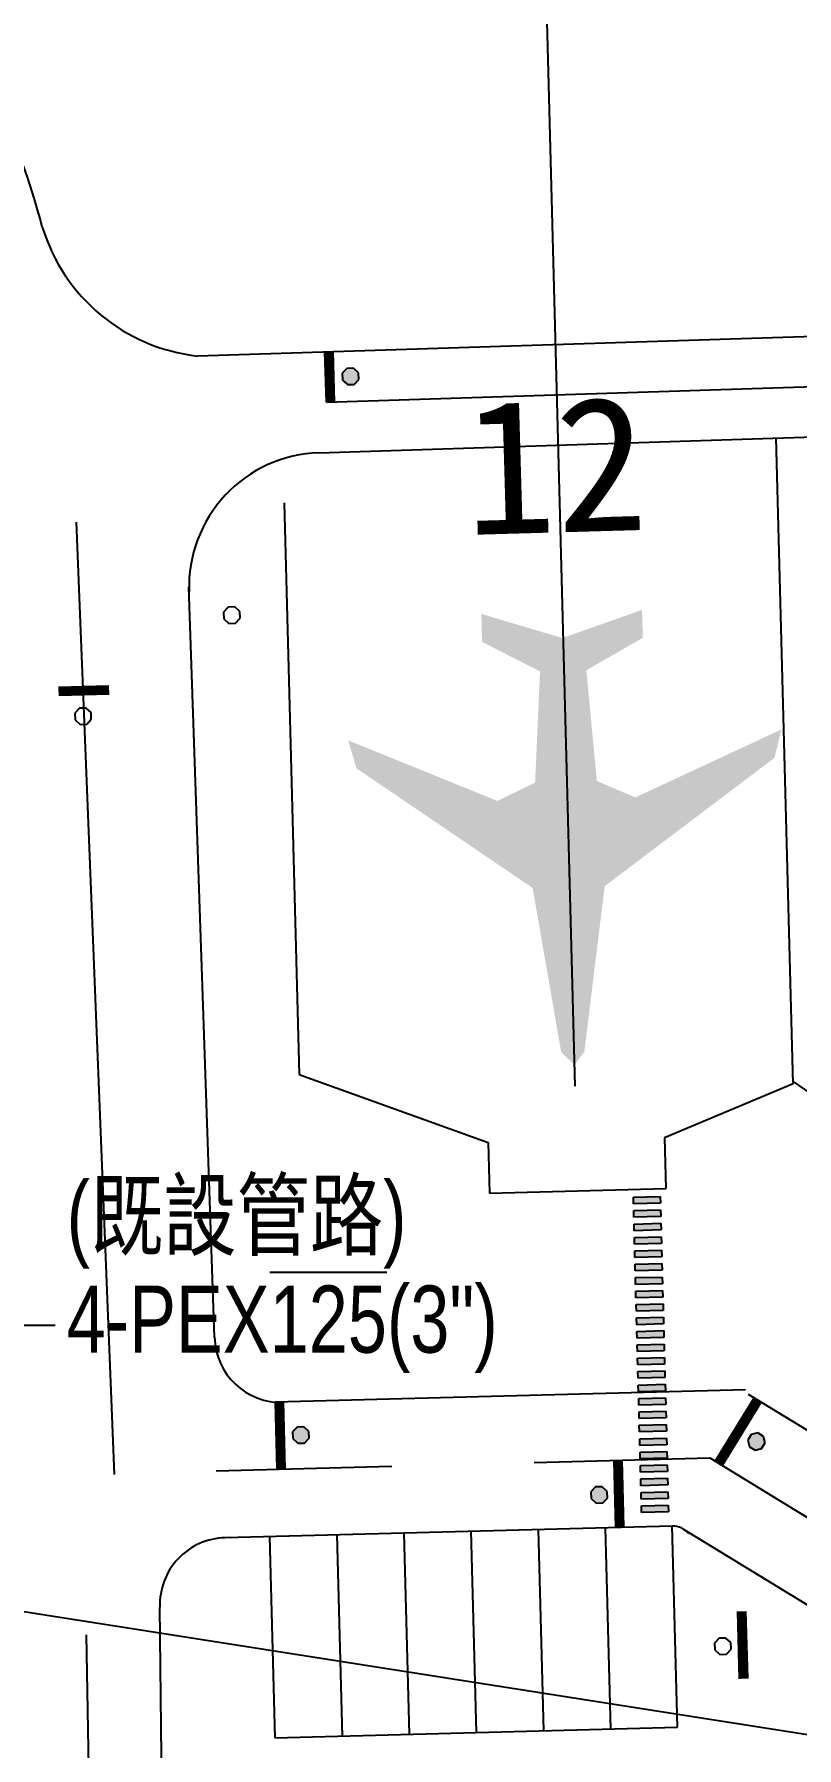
# Model space of a CAD drawing. Header units: millimetres. Extents: x 1358 to 1865, y 706 to 1003.
# Drawn here: x 1596.71 to 1610.58, y 809.55 to 840.71 of the extents above; entities that cross this region are included whole.
import ezdxf

# ---------------------------------------------------------------- set-up
doc = ezdxf.new("R2010")
doc.units = ezdxf.units.MM
doc.layers.add('建築', color=7, linetype='Continuous')
doc.layers.add('文字', color=6, linetype='Continuous')
doc.styles.add('新細明體', font='')
doc.styles.add('細明體', font='')
doc.styles.get('新細明體').set_extended_font_data('新細明體')
doc.styles.get('細明體').set_extended_font_data('細明體')

msp = doc.modelspace()

# ---------------------------------------------------------------- hatches: boundary and pattern name
at = {"layer": '建築', "ltscale": 1000}
h = msp.add_hatch(color=256, dxfattribs=at)
h.dxf.hatch_style = 1
h.paths.add_polyline_path([(1750.255, 847.549), (1750.111, 847.475), (1749.975, 847.529), (1749.905, 847.664), (1749.957, 847.808), (1750.101, 847.87), (1750.238, 847.82), (1750.296, 847.687)])
h.paths.add_polyline_path([(1757.338, 850.493), (1757.494, 850.535), (1757.616, 850.453), (1757.655, 850.306), (1757.574, 850.176), (1757.42, 850.147), (1757.297, 850.225), (1757.268, 850.367)])
h.paths.add_polyline_path([(1724.914, 841.813), (1724.883, 841.931), (1724.778, 841.994), (1724.66, 841.964), (1724.598, 841.859), (1724.628, 841.74), (1724.733, 841.678), (1724.851, 841.708)])
h.paths.add_polyline_path([(1717.311, 838.966), (1717.341, 838.848), (1717.447, 838.786), (1717.565, 838.817), (1717.627, 838.922), (1717.596, 839.04), (1717.491, 839.102), (1717.372, 839.071)])
h.paths.add_polyline_path([(1722.594, 836.721), (1722.712, 836.752), (1722.773, 836.858), (1722.741, 836.976), (1722.636, 837.037), (1722.518, 837.006), (1722.457, 836.9), (1722.488, 836.782)])
h.paths.add_polyline_path([(1725.783, 820.388), (1725.665, 820.357), (1725.603, 820.251), (1725.635, 820.133), (1725.741, 820.072), (1725.858, 820.104), (1725.92, 820.209), (1725.888, 820.327)])
h.paths.add_polyline_path([(1729.495, 813.778), (1729.61, 813.818), (1729.663, 813.928), (1729.622, 814.043), (1729.512, 814.096), (1729.397, 814.056), (1729.344, 813.946), (1729.385, 813.83)])
h.paths.add_polyline_path([(1722.139, 811.329), (1722.261, 811.327), (1722.349, 811.412), (1722.351, 811.534), (1722.266, 811.621), (1722.144, 811.623), (1722.056, 811.538), (1722.054, 811.416)])
h.paths.add_polyline_path([(1718.507, 814.332), (1718.51, 814.21), (1718.598, 814.126), (1718.72, 814.129), (1718.804, 814.217), (1718.801, 814.339), (1718.713, 814.423), (1718.591, 814.42)])
h.paths.add_polyline_path([(1624.346, 812.966), (1624.343, 813.088), (1624.254, 813.172), (1624.132, 813.169), (1624.048, 813.08), (1624.052, 812.958), (1624.14, 812.874), (1624.262, 812.877)])
h.paths.add_polyline_path([(1620.041, 811.742), (1620.045, 811.62), (1620.133, 811.536), (1620.255, 811.539), (1620.339, 811.628), (1620.336, 811.75), (1620.247, 811.834), (1620.125, 811.831)])
h.paths.add_polyline_path([(1616.005, 811.636), (1616.008, 811.514), (1616.097, 811.43), (1616.219, 811.433), (1616.303, 811.521), (1616.3, 811.643), (1616.211, 811.727), (1616.089, 811.724)])
h.paths.add_polyline_path([(1609.937, 814.99), (1610.001, 815.094), (1609.972, 815.213), (1609.868, 815.277), (1609.749, 815.248), (1609.686, 815.144), (1609.714, 815.025), (1609.818, 814.962)])
h.paths.add_polyline_path([(1606.834, 814.203), (1606.837, 814.081), (1606.926, 813.997), (1607.048, 814.001), (1607.132, 814.089), (1607.129, 814.211), (1607.04, 814.295), (1606.918, 814.292)])
h.paths.add_polyline_path([(1601.707, 815.179), (1601.704, 815.301), (1601.615, 815.385), (1601.493, 815.382), (1601.409, 815.293), (1601.412, 815.171), (1601.501, 815.087), (1601.623, 815.091)])
h.paths.add_polyline_path([(1602.61, 834.434), (1602.607, 834.556), (1602.518, 834.64), (1602.396, 834.637), (1602.312, 834.548), (1602.315, 834.426), (1602.404, 834.342), (1602.526, 834.346)])
for points in [[(1606.535, 821.967), (1606.292, 822.201), (1605.773, 825.187), (1602.569, 827.363), (1602.42, 827.871), (1605.134, 826.77), (1605.818, 827.103), (1605.907, 829.126), (1604.852, 829.664), (1604.84, 830.171), (1606.314, 829.733), (1607.763, 830.245), (1607.776, 829.737), (1606.75, 829.147), (1606.941, 827.132), (1607.64, 826.834), (1610.296, 828.07), (1610.172, 827.555), (1607.083, 825.22), (1606.714, 822.211)], [(1607.604, 819.563), (1607.608, 819.441), (1608.096, 819.454), (1608.092, 819.576)], [(1607.611, 819.319), (1607.614, 819.197), (1608.102, 819.21), (1608.099, 819.332)], [(1607.617, 819.075), (1607.62, 818.953), (1608.108, 818.966), (1608.105, 819.088)], [(1607.624, 818.831), (1607.627, 818.709), (1608.115, 818.722), (1608.112, 818.844)], [(1607.63, 818.587), (1607.633, 818.465), (1608.121, 818.477), (1608.118, 818.599)], [(1607.636, 818.343), (1607.64, 818.221), (1608.128, 818.233), (1608.125, 818.355)], [(1607.643, 818.099), (1607.646, 817.976), (1608.134, 817.989), (1608.131, 818.111)], [(1607.649, 817.854), (1607.652, 817.732), (1608.141, 817.745), (1608.137, 817.867)], [(1607.656, 817.61), (1607.659, 817.488), (1608.147, 817.501), (1608.144, 817.623)], [(1607.662, 817.366), (1607.665, 817.244), (1608.153, 817.257), (1608.15, 817.379)], [(1607.669, 817.122), (1607.672, 817), (1608.16, 817.013), (1608.157, 817.135)], [(1607.675, 816.878), (1607.678, 816.756), (1608.166, 816.769), (1608.163, 816.891)], [(1607.681, 816.634), (1607.685, 816.512), (1608.173, 816.525), (1608.169, 816.647)], [(1607.688, 816.39), (1607.691, 816.268), (1608.179, 816.281), (1608.176, 816.403)], [(1607.694, 816.146), (1607.697, 816.024), (1608.186, 816.037), (1608.182, 816.159)], [(1607.701, 815.902), (1607.704, 815.78), (1608.192, 815.793), (1608.189, 815.915)], [(1607.707, 815.658), (1607.71, 815.536), (1608.198, 815.549), (1608.195, 815.671)], [(1607.713, 815.414), (1607.717, 815.292), (1608.205, 815.305), (1608.202, 815.427)], [(1607.72, 815.17), (1607.723, 815.048), (1608.211, 815.06), (1608.208, 815.182)], [(1607.726, 814.926), (1607.729, 814.804), (1608.218, 814.816), (1608.214, 814.938)], [(1607.733, 814.682), (1607.736, 814.559), (1608.224, 814.572), (1608.221, 814.694)], [(1607.739, 814.437), (1607.742, 814.315), (1608.23, 814.328), (1608.227, 814.45)], [(1607.746, 814.193), (1607.749, 814.071), (1608.237, 814.084), (1608.234, 814.206)], [(1607.752, 813.949), (1607.755, 813.827), (1608.243, 813.84), (1608.24, 813.962)]]:
    msp.add_hatch(color=256, dxfattribs=at).paths.add_polyline_path(points)

# ---------------------------------------------------------------- linework, layer by layer
at = {"color": 5, "linetype": 'ByBlock'}
msp.add_line((1658.266, 802.321, 4.914), (1543.82, 820.303), dxfattribs=at)
at = {"layer": '建築', "ltscale": 1000}
for p, q in [((1605.978, 843.002, -0.309), (1606.541, 821.584, -0.309)), ((1599.678, 834.863, -0.309), (1646.152, 836.358, -0.309)), ((1602.022, 834.022, -0.309), (1601.993, 834.937, -0.309)), ((1602.007, 834.938, -0.309), (1602.032, 834.022, -0.309)), ((1602.02, 834.938, -0.309), (1602.044, 834.022, -0.309)), ((1602.032, 834.939, -0.309), (1602.056, 834.023, -0.309)), ((1602.044, 834.939, -0.309), (1602.068, 834.023, -0.309)), ((1602.056, 834.939, -0.309), (1602.081, 834.024, -0.309)), ((1602.068, 834.94, -0.309), (1602.093, 834.024, -0.309)), ((1602.081, 834.94, -0.309), (1602.105, 834.025, -0.309)), ((1602.093, 834.94, -0.309), (1602.117, 834.025, -0.309)), ((1602.105, 834.941, -0.309), (1602.129, 834.026, -0.309)), ((1602.117, 834.941, -0.309), (1602.142, 834.026, -0.309)), ((1602.129, 834.942, -0.309), (1602.154, 834.027, -0.309)), ((1602.142, 834.942, -0.309), (1602.166, 834.027, -0.309)), ((1602.142, 834.942, -0.309), (1602.166, 834.027, -0.309)), ((1602.022, 834.022, -0.309), (1627.465, 834.841, -0.309)), ((1602.396, 834.637, -0.309), (1602.312, 834.548, -0.309)), ((1602.396, 834.637, -0.309), (1602.312, 834.548, -0.309)), ((1602.518, 834.64, -0.309), (1602.396, 834.637, -0.309)), ((1602.518, 834.64, -0.309), (1602.396, 834.637, -0.309)), ((1602.607, 834.556, -0.309), (1602.518, 834.64, -0.309)), ((1602.607, 834.556, -0.309), (1602.518, 834.64, -0.309)), ((1602.312, 834.548, -0.309), (1602.315, 834.426, -0.309)), ((1602.312, 834.548, -0.309), (1602.315, 834.426, -0.309)), ((1602.315, 834.426, -0.309), (1602.404, 834.342, -0.309)), ((1602.315, 834.426, -0.309), (1602.404, 834.342, -0.309)), ((1602.404, 834.342, -0.309), (1602.526, 834.346, -0.309)), ((1602.404, 834.342, -0.309), (1602.526, 834.346, -0.309)), ((1602.526, 834.346, -0.309), (1602.61, 834.434, -0.309)), ((1602.526, 834.346, -0.309), (1602.61, 834.434, -0.309)), ((1602.61, 834.434, -0.309), (1602.607, 834.556, -0.309)), ((1602.61, 834.434, -0.309), (1602.607, 834.556, -0.309)), ((1601.887, 833.102, -0.309), (1634.772, 834.159, -0.309)), ((1610.198, 833.369, -0.309), (1610.507, 821.624, -0.309)), ((1601.255, 832.195, -0.309), (1601.529, 821.792, -0.309)), ((1598.172, 814.519, 0.324), (1597.479, 831.841, -0.309)), ((1599.987, 817.015, -0.309), (1599.524, 830.662, -0.309)), ((1600.237, 830.294, -0.309), (1600.154, 830.205, -0.309)), ((1600.237, 830.294, -0.309), (1600.154, 830.205, -0.309)), ((1600.359, 830.298, -0.309), (1600.237, 830.294, -0.309)), ((1600.359, 830.298, -0.309), (1600.237, 830.294, -0.309)), ((1600.449, 830.215, -0.309), (1600.359, 830.298, -0.309)), ((1600.449, 830.215, -0.309), (1600.359, 830.298, -0.309)), ((1600.154, 830.205, -0.309), (1600.158, 830.083, -0.309)), ((1600.154, 830.205, -0.309), (1600.158, 830.083, -0.309)), ((1600.158, 830.083, -0.309), (1600.248, 829.999, -0.309)), ((1600.158, 830.083, -0.309), (1600.248, 829.999, -0.309)), ((1600.248, 829.999, -0.309), (1600.37, 830.003, -0.309)), ((1600.248, 829.999, -0.309), (1600.37, 830.003, -0.309)), ((1600.37, 830.003, -0.309), (1600.453, 830.093, -0.309)), ((1600.37, 830.003, -0.309), (1600.453, 830.093, -0.309)), ((1600.453, 830.093, -0.309), (1600.449, 830.215, -0.309)), ((1600.453, 830.093, -0.309), (1600.449, 830.215, -0.309)), ((1598.067, 828.858, -0.309), (1597.152, 828.831, -0.309)), ((1598.067, 828.846, -0.309), (1597.152, 828.819, -0.309)), ((1598.067, 828.834, -0.309), (1597.152, 828.807, -0.309)), ((1598.068, 828.822, -0.309), (1597.153, 828.795, -0.309)), ((1598.068, 828.809, -0.309), (1597.153, 828.782, -0.309)), ((1598.069, 828.797, -0.309), (1597.153, 828.77, -0.309)), ((1598.069, 828.785, -0.309), (1597.154, 828.758, -0.309)), ((1598.069, 828.773, -0.309), (1597.154, 828.746, -0.309)), ((1598.07, 828.761, -0.309), (1597.154, 828.734, -0.309)), ((1598.07, 828.748, -0.309), (1597.155, 828.721, -0.309)), ((1598.07, 828.736, -0.309), (1597.155, 828.709, -0.309)), ((1598.071, 828.724, -0.309), (1597.156, 828.697, -0.309)), ((1598.071, 828.712, -0.309), (1597.156, 828.685, -0.309)), ((1597.533, 828.457, -0.309), (1597.45, 828.368, -0.309)), ((1597.655, 828.46, -0.309), (1597.533, 828.457, -0.309)), ((1597.744, 828.377, -0.309), (1597.655, 828.46, -0.309)), ((1597.45, 828.368, -0.309), (1597.453, 828.246, -0.309)), ((1597.453, 828.246, -0.309), (1597.542, 828.162, -0.309)), ((1597.542, 828.162, -0.309), (1597.664, 828.166, -0.309)), ((1597.664, 828.166, -0.309), (1597.748, 828.255, -0.309)), ((1597.748, 828.255, -0.309), (1597.744, 828.377, -0.309)), ((1601.527, 821.792, -0.309), (1604.966, 820.56, -0.309)), ((1610.509, 821.624, -0.309), (1608.169, 820.644, -0.309)), ((1613.806, 819.406, -0.309), (1610.506, 821.674, -0.309)), ((1608.169, 820.644, -0.309), (1608.193, 819.721, -0.309)), ((1604.966, 820.56, -0.309), (1604.99, 819.637, -0.309)), ((1604.99, 819.637, -0.309), (1608.193, 819.721, -0.309)), ((1607.604, 819.563, -0.309), (1608.092, 819.576, -0.309)), ((1607.608, 819.441, -0.309), (1607.604, 819.563, -0.309)), ((1608.096, 819.454, -0.309), (1607.608, 819.441, -0.309)), ((1608.092, 819.576, -0.309), (1608.096, 819.454, -0.309)), ((1607.611, 819.319, -0.309), (1608.099, 819.332, -0.309)), ((1607.614, 819.197, -0.309), (1607.611, 819.319, -0.309)), ((1608.102, 819.21, -0.309), (1607.614, 819.197, -0.309)), ((1607.617, 819.075, -0.309), (1608.105, 819.088, -0.309)), ((1607.62, 818.953, -0.309), (1607.617, 819.075, -0.309)), ((1608.099, 819.332, -0.309), (1608.102, 819.21, -0.309)), ((1608.105, 819.088, -0.309), (1608.108, 818.966, -0.309)), ((1608.108, 818.966, -0.309), (1607.62, 818.953, -0.309)), ((1607.624, 818.831, -0.309), (1608.112, 818.844, -0.309)), ((1607.627, 818.709, -0.309), (1607.624, 818.831, -0.309)), ((1608.115, 818.722, -0.309), (1607.627, 818.709, -0.309)), ((1608.112, 818.844, -0.309), (1608.115, 818.722, -0.309)), ((1607.63, 818.587, -0.309), (1608.118, 818.599, -0.309)), ((1607.633, 818.465, -0.309), (1607.63, 818.587, -0.309)), ((1608.121, 818.477, -0.309), (1607.633, 818.465, -0.309)), ((1608.118, 818.599, -0.309), (1608.121, 818.477, -0.309)), ((1607.636, 818.343, -0.309), (1608.125, 818.355, -0.309)), ((1607.64, 818.221, -0.309), (1607.636, 818.343, -0.309)), ((1608.128, 818.233, -0.309), (1607.64, 818.221, -0.309)), ((1607.643, 818.099, -0.309), (1608.131, 818.111, -0.309)), ((1607.646, 817.976, -0.309), (1607.643, 818.099, -0.309)), ((1608.125, 818.355, -0.309), (1608.128, 818.233, -0.309)), ((1608.131, 818.111, -0.309), (1608.134, 817.989, -0.309)), ((1608.134, 817.989, -0.309), (1607.646, 817.976, -0.309)), ((1607.649, 817.854, -0.309), (1608.137, 817.867, -0.309)), ((1607.652, 817.732, -0.309), (1607.649, 817.854, -0.309)), ((1608.137, 817.867, -0.309), (1608.141, 817.745, -0.309)), ((1608.141, 817.745, -0.309), (1607.652, 817.732, -0.309)), ((1607.656, 817.61, -0.309), (1608.144, 817.623, -0.309)), ((1607.659, 817.488, -0.309), (1607.656, 817.61, -0.309)), ((1608.147, 817.501, -0.309), (1607.659, 817.488, -0.309)), ((1608.144, 817.623, -0.309), (1608.147, 817.501, -0.309)), ((1607.662, 817.366, -0.309), (1608.15, 817.379, -0.309)), ((1607.665, 817.244, -0.309), (1607.662, 817.366, -0.309)), ((1608.153, 817.257, -0.309), (1607.665, 817.244, -0.309)), ((1608.15, 817.379, -0.309), (1608.153, 817.257, -0.309)), ((1607.669, 817.122, -0.309), (1608.157, 817.135, -0.309)), ((1607.672, 817, -0.309), (1607.669, 817.122, -0.309)), ((1608.16, 817.013, -0.309), (1607.672, 817, -0.309)), ((1607.675, 816.878, -0.309), (1608.163, 816.891, -0.309)), ((1607.678, 816.756, -0.309), (1607.675, 816.878, -0.309)), ((1608.157, 817.135, -0.309), (1608.16, 817.013, -0.309)), ((1608.163, 816.891, -0.309), (1608.166, 816.769, -0.309)), ((1608.166, 816.769, -0.309), (1607.678, 816.756, -0.309)), ((1607.681, 816.634, -0.309), (1608.169, 816.647, -0.309)), ((1607.685, 816.512, -0.309), (1607.681, 816.634, -0.309)), ((1608.169, 816.647, -0.309), (1608.173, 816.525, -0.309)), ((1608.173, 816.525, -0.309), (1607.685, 816.512, -0.309)), ((1607.688, 816.39, -0.309), (1608.176, 816.403, -0.309)), ((1607.691, 816.268, -0.309), (1607.688, 816.39, -0.309)), ((1608.179, 816.281, -0.309), (1607.691, 816.268, -0.309)), ((1608.176, 816.403, -0.309), (1608.179, 816.281, -0.309)), ((1609.646, 816.059, -0.309), (1601.088, 815.834, -0.309)), ((1607.694, 816.146, -0.309), (1608.182, 816.159, -0.309)), ((1607.697, 816.024, -0.309), (1607.694, 816.146, -0.309)), ((1608.186, 816.037, -0.309), (1607.697, 816.024, -0.309)), ((1607.701, 815.902, -0.309), (1608.189, 815.915, -0.309)), ((1608.182, 816.159, -0.309), (1608.186, 816.037, -0.309)), ((1608.189, 815.915, -0.309), (1608.192, 815.793, -0.309)), ((1609.801, 815.914, -0.309), (1609.094, 814.76, -0.309)), ((1609.801, 815.914, -0.309), (1609.094, 814.76, -0.309)), ((1609.801, 815.914, -0.309), (1609.094, 814.76, -0.309)), ((1609.801, 815.914, -0.309), (1609.094, 814.759, -0.309)), ((1609.694, 815.98, -0.309), (1613.966, 813.364, -0.309)), ((1601.088, 815.834, -0.309), (1601.12, 814.614, -0.309)), ((1601.088, 815.834, -0.309), (1601.12, 814.614, -0.309)), ((1601.1, 815.835, -0.309), (1601.133, 814.614, -0.309)), ((1601.112, 815.835, -0.309), (1601.145, 814.615, -0.309)), ((1601.125, 815.835, -0.309), (1601.157, 814.615, -0.309)), ((1601.137, 815.836, -0.309), (1601.169, 814.615, -0.309)), ((1601.149, 815.836, -0.309), (1601.181, 814.616, -0.309)), ((1601.161, 815.836, -0.309), (1601.194, 814.616, -0.309)), ((1601.173, 815.837, -0.309), (1601.206, 814.616, -0.309)), ((1601.186, 815.837, -0.309), (1601.218, 814.617, -0.309)), ((1601.198, 815.837, -0.309), (1601.23, 814.617, -0.309)), ((1601.21, 815.838, -0.309), (1601.242, 814.617, -0.309)), ((1601.222, 815.838, -0.309), (1601.255, 814.618, -0.309)), ((1601.234, 815.838, -0.309), (1601.267, 814.618, -0.309)), ((1601.234, 815.838, -0.309), (1601.267, 814.618, -0.309)), ((1607.704, 815.78, -0.309), (1607.701, 815.902, -0.309)), ((1608.192, 815.793, -0.309), (1607.704, 815.78, -0.309)), ((1607.707, 815.658, -0.309), (1608.195, 815.671, -0.309)), ((1607.71, 815.536, -0.309), (1607.707, 815.658, -0.309)), ((1608.195, 815.671, -0.309), (1608.198, 815.549, -0.309)), ((1609.812, 815.908, -0.309), (1609.105, 814.753, -0.309)), ((1609.822, 815.901, -0.309), (1609.115, 814.747, -0.309)), ((1609.832, 815.895, -0.309), (1609.126, 814.74, -0.309)), ((1609.843, 815.889, -0.309), (1609.136, 814.734, -0.309)), ((1609.853, 815.882, -0.309), (1609.146, 814.728, -0.309)), ((1609.864, 815.876, -0.309), (1609.157, 814.721, -0.309)), ((1609.874, 815.869, -0.309), (1609.167, 814.715, -0.309)), ((1609.884, 815.863, -0.309), (1609.178, 814.708, -0.309)), ((1609.895, 815.857, -0.309), (1609.188, 814.702, -0.309)), ((1609.905, 815.85, -0.309), (1609.199, 814.696, -0.309)), ((1609.916, 815.844, -0.309), (1609.209, 814.689, -0.309)), ((1609.926, 815.838, -0.309), (1609.219, 814.683, -0.309)), ((1609.926, 815.838, -0.309), (1609.289, 814.796, -0.309)), ((1601.493, 815.382, -0.309), (1601.409, 815.293, -0.309)), ((1601.493, 815.382, -0.309), (1601.409, 815.293, -0.309)), ((1601.409, 815.293, -0.309), (1601.412, 815.171, -0.309)), ((1601.409, 815.293, -0.309), (1601.412, 815.171, -0.309)), ((1601.615, 815.385, -0.309), (1601.493, 815.382, -0.309)), ((1601.615, 815.385, -0.309), (1601.493, 815.382, -0.309)), ((1601.704, 815.301, -0.309), (1601.615, 815.385, -0.309)), ((1601.704, 815.301, -0.309), (1601.615, 815.385, -0.309)), ((1601.707, 815.179, -0.309), (1601.704, 815.301, -0.309)), ((1601.707, 815.179, -0.309), (1601.704, 815.301, -0.309)), ((1608.198, 815.549, -0.309), (1607.71, 815.536, -0.309)), ((1607.713, 815.414, -0.309), (1608.202, 815.427, -0.309)), ((1607.717, 815.292, -0.309), (1607.713, 815.414, -0.309)), ((1608.205, 815.305, -0.309), (1607.717, 815.292, -0.309)), ((1608.202, 815.427, -0.309), (1608.205, 815.305, -0.309)), ((1601.412, 815.171, -0.309), (1601.501, 815.087, -0.309)), ((1601.412, 815.171, -0.309), (1601.501, 815.087, -0.309)), ((1601.501, 815.087, -0.309), (1601.623, 815.091, -0.309)), ((1601.501, 815.087, -0.309), (1601.623, 815.091, -0.309)), ((1601.623, 815.091, -0.309), (1601.707, 815.179, -0.309)), ((1601.623, 815.091, -0.309), (1601.707, 815.179, -0.309)), ((1607.72, 815.17, -0.309), (1608.208, 815.182, -0.309)), ((1607.723, 815.048, -0.309), (1607.72, 815.17, -0.309)), ((1608.211, 815.06, -0.309), (1607.723, 815.048, -0.309)), ((1608.208, 815.182, -0.309), (1608.211, 815.06, -0.309)), ((1609.749, 815.248, -0.309), (1609.686, 815.144, -0.309)), ((1609.749, 815.248, -0.309), (1609.686, 815.144, -0.309)), ((1609.686, 815.144, -0.309), (1609.714, 815.025, -0.309)), ((1609.686, 815.144, -0.309), (1609.714, 815.025, -0.309)), ((1609.714, 815.025, -0.309), (1609.818, 814.962, -0.309)), ((1609.714, 815.025, -0.309), (1609.818, 814.962, -0.309)), ((1609.868, 815.277, -0.309), (1609.749, 815.248, -0.309)), ((1609.868, 815.277, -0.309), (1609.749, 815.248, -0.309)), ((1609.818, 814.962, -0.309), (1609.937, 814.99, -0.309)), ((1609.818, 814.962, -0.309), (1609.937, 814.99, -0.309)), ((1609.972, 815.213, -0.309), (1609.868, 815.277, -0.309)), ((1609.972, 815.213, -0.309), (1609.868, 815.277, -0.309)), ((1609.937, 814.99, -0.309), (1610.001, 815.094, -0.309)), ((1609.937, 814.99, -0.309), (1610.001, 815.094, -0.309)), ((1610.001, 815.094, -0.309), (1609.972, 815.213, -0.309)), ((1610.001, 815.094, -0.309), (1609.972, 815.213, -0.309)), ((1600.016, 814.585, -0.309), (1603.211, 814.669, -0.309)), ((1605.799, 814.737, -0.309), (1608.994, 814.821, -0.309)), ((1607.249, 814.775, -0.309), (1607.282, 813.555, -0.309)), ((1607.262, 814.776, -0.309), (1607.294, 813.555, -0.309)), ((1607.274, 814.776, -0.309), (1607.306, 813.556, -0.309)), ((1607.286, 814.776, -0.309), (1607.319, 813.556, -0.309)), ((1607.298, 814.777, -0.309), (1607.331, 813.556, -0.309)), ((1607.31, 814.777, -0.309), (1607.343, 813.557, -0.309)), ((1607.323, 814.777, -0.309), (1607.355, 813.557, -0.309)), ((1607.335, 814.777, -0.309), (1607.367, 813.557, -0.309)), ((1607.347, 814.778, -0.309), (1607.38, 813.558, -0.309)), ((1607.359, 814.778, -0.309), (1607.392, 813.558, -0.309)), ((1607.371, 814.778, -0.309), (1607.404, 813.558, -0.309)), ((1607.384, 814.779, -0.309), (1607.416, 813.559, -0.309)), ((1607.396, 814.779, -0.309), (1607.428, 813.559, -0.309)), ((1607.396, 814.779, -0.309), (1607.428, 813.559, -0.309)), ((1607.396, 814.779, -0.309), (1607.428, 813.559, -0.309)), ((1607.396, 814.779, -0.309), (1607.428, 813.559, -0.309)), ((1607.396, 814.779, -0.309), (1607.428, 813.559, -0.309)), ((1607.726, 814.926, -0.309), (1608.214, 814.938, -0.309)), ((1607.729, 814.804, -0.309), (1607.726, 814.926, -0.309)), ((1608.218, 814.816, -0.309), (1607.729, 814.804, -0.309)), ((1607.733, 814.682, -0.309), (1608.221, 814.694, -0.309)), ((1607.736, 814.559, -0.309), (1607.733, 814.682, -0.309)), ((1608.214, 814.938, -0.309), (1608.218, 814.816, -0.309)), ((1608.221, 814.694, -0.309), (1608.224, 814.572, -0.309)), ((1608.994, 814.821, -0.309), (1613.393, 812.128, -0.309)), ((1608.224, 814.572, -0.309), (1607.736, 814.559, -0.309)), ((1607.739, 814.437, -0.309), (1608.227, 814.45, -0.309)), ((1607.742, 814.315, -0.309), (1607.739, 814.437, -0.309)), ((1608.227, 814.45, -0.309), (1608.23, 814.328, -0.309)), ((1606.918, 814.292, -0.309), (1606.834, 814.203, -0.309)), ((1606.918, 814.292, -0.309), (1606.834, 814.203, -0.309)), ((1606.834, 814.203, -0.309), (1606.837, 814.081, -0.309)), ((1606.834, 814.203, -0.309), (1606.837, 814.081, -0.309)), ((1606.837, 814.081, -0.309), (1606.926, 813.997, -0.309)), ((1606.837, 814.081, -0.309), (1606.926, 813.997, -0.309)), ((1607.04, 814.295, -0.309), (1606.918, 814.292, -0.309)), ((1607.04, 814.295, -0.309), (1606.918, 814.292, -0.309)), ((1607.129, 814.211, -0.309), (1607.04, 814.295, -0.309)), ((1607.129, 814.211, -0.309), (1607.04, 814.295, -0.309)), ((1607.048, 814.001, -0.309), (1607.132, 814.089, -0.309)), ((1607.048, 814.001, -0.309), (1607.132, 814.089, -0.309)), ((1607.132, 814.089, -0.309), (1607.129, 814.211, -0.309)), ((1607.132, 814.089, -0.309), (1607.129, 814.211, -0.309)), ((1608.23, 814.328, -0.309), (1607.742, 814.315, -0.309)), ((1607.746, 814.193, -0.309), (1608.234, 814.206, -0.309)), ((1607.749, 814.071, -0.309), (1607.746, 814.193, -0.309)), ((1608.237, 814.084, -0.309), (1607.749, 814.071, -0.309)), ((1608.234, 814.206, -0.309), (1608.237, 814.084, -0.309)), ((1606.926, 813.997, -0.309), (1607.048, 814.001, -0.309)), ((1606.926, 813.997, -0.309), (1607.048, 814.001, -0.309)), ((1607.752, 813.949, -0.309), (1608.24, 813.962, -0.309)), ((1607.755, 813.827, -0.309), (1607.752, 813.949, -0.309)), ((1608.243, 813.84, -0.309), (1607.755, 813.827, -0.309)), ((1608.24, 813.962, -0.309), (1608.243, 813.84, -0.309)), ((1608.312, 813.582, -0.309), (1600.182, 813.368, -0.309)), ((1602.21, 813.422, -0.309), (1602.307, 809.76, -0.309)), ((1603.431, 813.454, -0.309), (1603.527, 809.793, -0.309)), ((1604.651, 813.486, -0.309), (1604.747, 809.825, -0.309)), ((1605.872, 813.518, -0.309), (1605.968, 809.857, -0.309)), ((1607.092, 813.55, -0.309), (1607.188, 809.889, -0.309)), ((1608.409, 809.921, -0.309), (1608.312, 813.582, -0.309)), ((1608.504, 813.533, -0.309), (1612.819, 810.892, -0.309)), ((1600.99, 813.389, -0.309), (1601.086, 809.728, -0.309)), ((1599.243, 790.438, 1.263), (1598.994, 812.108, -0.309)), ((1609.498, 812.025, -0.309), (1609.53, 810.805, -0.309)), ((1609.51, 812.026, -0.309), (1609.542, 810.805, -0.309)), ((1609.522, 812.026, -0.309), (1609.555, 810.806, -0.309)), ((1609.534, 812.026, -0.309), (1609.567, 810.806, -0.309)), ((1609.547, 812.027, -0.309), (1609.579, 810.806, -0.309)), ((1609.559, 812.027, -0.309), (1609.591, 810.807, -0.309)), ((1609.571, 812.027, -0.309), (1609.603, 810.807, -0.309)), ((1609.583, 812.028, -0.309), (1609.616, 810.807, -0.309)), ((1609.595, 812.028, -0.309), (1609.628, 810.808, -0.309)), ((1609.608, 812.028, -0.309), (1609.64, 810.808, -0.309)), ((1609.62, 812.029, -0.309), (1609.652, 810.809, -0.309)), ((1609.632, 812.029, -0.309), (1609.664, 810.809, -0.309)), ((1609.644, 812.029, -0.309), (1609.676, 810.809, -0.309)), ((1609.644, 812.029, -0.309), (1609.676, 810.809, -0.309)), ((1609.644, 812.029, -0.309), (1609.676, 810.809, -0.309)), ((1609.644, 812.029, -0.309), (1609.677, 810.809, -0.309)), ((1609.644, 812.029, -0.309), (1609.677, 810.809, -0.309)), ((1598.025, 790.23, 1.209), (1597.661, 811.604, 0.434)), ((1609.166, 811.542, -0.309), (1609.082, 811.453, -0.309)), ((1609.166, 811.542, -0.309), (1609.082, 811.453, -0.309)), ((1609.082, 811.453, -0.309), (1609.086, 811.331, -0.309)), ((1609.082, 811.453, -0.309), (1609.086, 811.331, -0.309)), ((1609.086, 811.331, -0.309), (1609.174, 811.247, -0.309)), ((1609.086, 811.331, -0.309), (1609.174, 811.247, -0.309)), ((1609.288, 811.545, -0.309), (1609.166, 811.542, -0.309)), ((1609.288, 811.545, -0.309), (1609.166, 811.542, -0.309)), ((1609.174, 811.247, -0.309), (1609.296, 811.251, -0.309)), ((1609.174, 811.247, -0.309), (1609.296, 811.251, -0.309)), ((1609.377, 811.461, -0.309), (1609.288, 811.545, -0.309)), ((1609.377, 811.461, -0.309), (1609.288, 811.545, -0.309)), ((1609.296, 811.251, -0.309), (1609.38, 811.339, -0.309)), ((1609.296, 811.251, -0.309), (1609.38, 811.339, -0.309)), ((1609.38, 811.339, -0.309), (1609.377, 811.461, -0.309)), ((1609.38, 811.339, -0.309), (1609.377, 811.461, -0.309)), ((1601.086, 809.728, -0.309), (1608.409, 809.921, -0.309))]:
    msp.add_line(p, q, dxfattribs=at)
for centre, radius, start, end in [((1584.155, 833.909, -0.309), 13.123, 14.5585, 37.06), ((1600.05, 838.18, -0.309), 3.338, 196.925, 263.6015), ((1601.966, 830.662, -0.309), 2.442, 91.8419, 181.9504), ((1601.208, 817.049, -0.309), 1.221, 181.6065, 271.5067), ((1608.322, 813.216, -0.309), 0.366, 37.9286, 91.5067), ((1600.214, 812.148, -0.309), 1.221, 91.5067, 181.879)]:
    msp.add_arc(centre, radius, start, end, dxfattribs=at)
at = {"layer": '文字', "ltscale": 2}
msp.add_line((1595.058, 817.233, 4.899), (1597.091, 817.233, 4.899), dxfattribs=at)

# ---------------------------------------------------------------- texts
at = {"layer": '建築', "ltscale": 1000, "style": '細明體'}
msp.add_text('12', height=2.4416, rotation=1.6271, dxfattribs=at).set_placement((1604.56, 831.607, 0.605))
at = {"layer": '文字', "style": '新細明體', "width": 0.8}
for s, height, p in [('(既設管路)', 1.2208, (1597.299, 818.628, -2.593)), ('4-PEX%%O125%%O(3")', 1.22078, (1597.299, 816.735, -2.593))]:
    msp.add_text(s, height=height, dxfattribs=at).set_placement(p)

doc.saveas('drawing.dxf')
